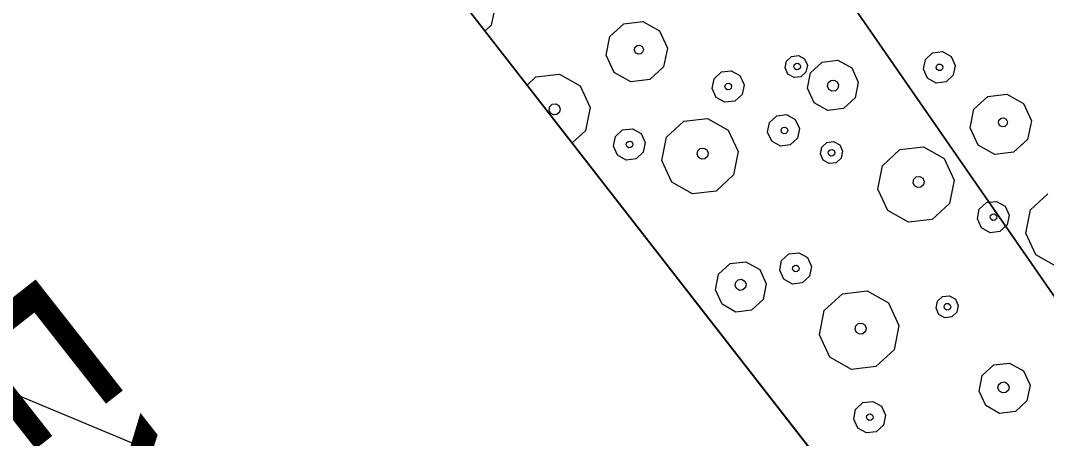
# Model space of a CAD drawing. Header units: metres. Extents: x -2858 to 512, y -1995 to 1252.
# Drawn here: x -557.45 to -552.33, y 393.95 to 396.04 of the extents above; entities that cross this region are included whole.
import ezdxf
from ezdxf.enums import TextEntityAlignment as Align
from ezdxf.lldxf.tags import DXFTag

# ---------------------------------------------------------------- set-up
doc = ezdxf.new("R2010")
doc.units = ezdxf.units.M
for name, color, linetype in [('Calque commun', 7, 'Continuous'), ('Calque11', 7, 'Continuous'), ('Textes', 7, 'Continuous')]:
    doc.layers.add(name, color=color, linetype=linetype)
doc.styles.add('Arial23', font='arial.ttf', dxfattribs={"height": 0.589851})
tags = doc.linetypes.add('HIDDENX2', pattern=[0.75, 0.5, -0.25]).pattern_tags.tags
tags[6:7] = [DXFTag(74, 4), DXFTag(75, 0), DXFTag(340, '0'), DXFTag(46, 1.0), DXFTag(50, 0.0), DXFTag(44, 0.0), DXFTag(45, 0.0)]
tags[4:5] = [DXFTag(74, 4), DXFTag(75, 0), DXFTag(340, '0'), DXFTag(46, 1.0), DXFTag(50, 0.0), DXFTag(44, 0.0), DXFTag(45, 0.0)]

# ---------------------------------------------------------------- blocks, each defined once
blk = doc.blocks.new('geometrebondepartleger')
at = {"layer": 'Calque11', "color": 7, "linetype": 'Continuous', "lineweight": 9}
blk.add_line((150.3457, 147.4392, 79), (130.1803, 35.9078, 79), dxfattribs=at)
blk = doc.blocks.new('pattern')
at = {"layer": 'Calque commun', "color": 54, "linetype": 'Continuous', "lineweight": 9}
for p, q in [((69.202, 81.8253), (69.2335, 81.8979)), ((69.2335, 81.8979), (69.3016, 81.9381)), ((69.3016, 81.9381), (69.3804, 81.9306)), ((69.3804, 81.9306), (69.4397, 81.8782)), ((69.4397, 81.8782), (69.4569, 81.801)), ((69.2192, 81.7481), (69.202, 81.8253)), ((69.3025, 81.8094), (69.3094, 81.8253)), ((69.3062, 81.7925), (69.3025, 81.8094)), ((69.3192, 81.7811), (69.3062, 81.7925)), ((69.3094, 81.8253), (69.3243, 81.8341)), ((69.3243, 81.8341), (69.3415, 81.8325)), ((69.3513, 81.7882), (69.3364, 81.7794)), ((69.3415, 81.8325), (69.3545, 81.821)), ((69.3582, 81.8041), (69.3513, 81.7882)), ((69.3545, 81.821), (69.3582, 81.8041)), ((69.4569, 81.801), (69.4254, 81.7284)), ((69.2785, 81.6957), (69.2192, 81.7481)), ((69.3364, 81.7794), (69.3192, 81.7811)), ((69.3573, 81.6882), (69.2785, 81.6957)), ((69.4254, 81.7284), (69.3573, 81.6882)), ((68.7043, 81.6008), (68.7301, 81.485)), ((68.7301, 81.485), (68.6829, 81.3761)), ((69.827, 81.4602), (69.8696, 81.4853)), ((69.8696, 81.4853), (69.9188, 81.4806)), ((69.9188, 81.4806), (69.9559, 81.4479)), ((69.8074, 81.4148), (69.827, 81.4602)), ((69.9559, 81.4479), (69.9666, 81.3996)), ((69.1763, 81.3653), (69.2061, 81.3829)), ((69.2061, 81.3829), (69.2405, 81.3796)), ((69.2405, 81.3796), (69.2665, 81.3567)), ((69.8181, 81.3666), (69.8074, 81.4148)), ((69.8696, 81.4097), (69.8737, 81.4192)), ((69.8718, 81.3996), (69.8696, 81.4097)), ((69.8796, 81.3927), (69.8718, 81.3996)), ((69.8737, 81.4192), (69.8826, 81.4245)), ((69.8899, 81.3917), (69.8796, 81.3927)), ((69.8826, 81.4245), (69.893, 81.4235)), ((69.8989, 81.397), (69.8899, 81.3917)), ((69.893, 81.4235), (69.9007, 81.4166)), ((69.903, 81.4065), (69.8989, 81.397)), ((69.9007, 81.4166), (69.903, 81.4065)), ((69.9666, 81.3996), (69.947, 81.3543)), ((68.5807, 81.3158), (68.4626, 81.3271)), ((68.6829, 81.3761), (68.5807, 81.3158)), ((69.1625, 81.3336), (69.1763, 81.3653)), ((69.17, 81.2998), (69.1625, 81.3336)), ((69.2003, 81.3307), (69.2044, 81.3403)), ((69.2026, 81.3206), (69.2003, 81.3307)), ((69.2044, 81.3403), (69.2134, 81.3455)), ((69.2134, 81.3455), (69.2237, 81.3446)), ((69.2237, 81.3446), (69.2315, 81.3377)), ((69.2337, 81.3275), (69.2296, 81.318)), ((69.2315, 81.3377), (69.2337, 81.3275)), ((69.2665, 81.3567), (69.274, 81.323)), ((69.8552, 81.3338), (69.8181, 81.3666)), ((69.9044, 81.3291), (69.8552, 81.3338)), ((69.947, 81.3543), (69.9044, 81.3291)), ((68.6709, 81.2543), (68.7135, 81.2794)), ((68.7135, 81.2794), (68.7627, 81.2747)), ((68.7627, 81.2747), (68.7998, 81.242)), ((69.196, 81.2769), (69.17, 81.2998)), ((69.2304, 81.2736), (69.196, 81.2769)), ((69.2103, 81.3137), (69.2026, 81.3206)), ((69.2207, 81.3127), (69.2103, 81.3137)), ((69.2296, 81.318), (69.2207, 81.3127)), ((69.2602, 81.2912), (69.2304, 81.2736)), ((69.274, 81.323), (69.2602, 81.2912)), ((69.448, 81.211), (69.5544, 81.2738)), ((69.5544, 81.2738), (69.6775, 81.2621)), ((68.6512, 81.2089), (68.6709, 81.2543)), ((68.7998, 81.242), (68.8105, 81.1937)), ((69.6775, 81.2621), (69.7701, 81.1803)), ((68.662, 81.1607), (68.6512, 81.2089)), ((68.7134, 81.2038), (68.7176, 81.2133)), ((68.7157, 81.1937), (68.7134, 81.2038)), ((68.7235, 81.1868), (68.7157, 81.1937)), ((68.7176, 81.2133), (68.7265, 81.2186)), ((68.7338, 81.1858), (68.7235, 81.1868)), ((68.7265, 81.2186), (68.7368, 81.2176)), ((68.7428, 81.1911), (68.7338, 81.1858)), ((68.7368, 81.2176), (68.7446, 81.2107)), ((68.7469, 81.2006), (68.7428, 81.1911)), ((68.7446, 81.2107), (68.7469, 81.2006)), ((68.8105, 81.1937), (68.7909, 81.1484)), ((69.3988, 81.0976), (69.448, 81.211)), ((69.7701, 81.1803), (69.797, 81.0597)), ((68.6991, 81.1279), (68.662, 81.1607)), ((68.7483, 81.1232), (68.6991, 81.1279)), ((68.7909, 81.1484), (68.7483, 81.1232)), ((68.246, 81.0223), (68.3277, 81.0705)), ((68.3277, 81.0705), (68.4222, 81.0615)), ((69.4257, 80.9769), (69.3988, 81.0976)), ((69.56, 81.0819), (69.5669, 81.0977)), ((69.5638, 81.065), (69.56, 81.0819)), ((69.5669, 81.0977), (69.5818, 81.1065)), ((69.5818, 81.1065), (69.5991, 81.1049)), ((69.5991, 81.1049), (69.612, 81.0934)), ((69.6158, 81.0765), (69.6089, 81.0607)), ((69.612, 81.0934), (69.6158, 81.0765)), ((68.2082, 80.9352), (68.246, 81.0223)), ((68.4222, 81.0615), (68.4934, 80.9987)), ((69.5768, 81.0535), (69.5638, 81.065)), ((69.594, 81.0519), (69.5768, 81.0535)), ((69.6089, 81.0607), (69.594, 81.0519)), ((69.797, 81.0597), (69.7478, 80.9463)), ((68.4934, 80.9987), (68.514, 80.9061)), ((68.7235, 80.9324), (68.8257, 80.9927)), ((68.8257, 80.9927), (68.9438, 80.9814)), ((68.9438, 80.9814), (69.0328, 80.9029)), ((69.5184, 80.8951), (69.4257, 80.9769)), ((68.2289, 80.8425), (68.2082, 80.9352)), ((68.3244, 80.9238), (68.3299, 80.9365)), ((68.3274, 80.9103), (68.3244, 80.9238)), ((68.3299, 80.9365), (68.3419, 80.9436)), ((68.3419, 80.9436), (68.3556, 80.9422)), ((68.3556, 80.9422), (68.366, 80.9331)), ((68.369, 80.9196), (68.3635, 80.9069)), ((68.366, 80.9331), (68.369, 80.9196)), ((68.6763, 80.8235), (68.7235, 80.9324)), ((69.7478, 80.9463), (69.6414, 80.8834)), ((68.3378, 80.9011), (68.3274, 80.9103)), ((68.3516, 80.8998), (68.3378, 80.9011)), ((68.3635, 80.9069), (68.3516, 80.8998)), ((68.514, 80.9061), (68.4763, 80.819)), ((69.0328, 80.9029), (69.0586, 80.7871)), ((69.6414, 80.8834), (69.5184, 80.8951)), ((68.3, 80.7797), (68.2289, 80.8425)), ((68.4763, 80.819), (68.3945, 80.7707)), ((68.7021, 80.7077), (68.6763, 80.8235)), ((68.8216, 80.8093), (68.8285, 80.8251)), ((68.8285, 80.8251), (68.8434, 80.8339)), ((68.8434, 80.8339), (68.8606, 80.8323)), ((68.8606, 80.8323), (68.8736, 80.8209)), ((68.8736, 80.8209), (68.8773, 80.804)), ((68.3945, 80.7707), (68.3, 80.7797)), ((68.8254, 80.7924), (68.8216, 80.8093)), ((68.8383, 80.7809), (68.8254, 80.7924)), ((68.8556, 80.7793), (68.8383, 80.7809)), ((68.8705, 80.7881), (68.8556, 80.7793)), ((68.8773, 80.804), (68.8705, 80.7881)), ((69.0586, 80.7871), (69.0114, 80.6782)), ((69.5204, 80.6894), (69.563, 80.7146)), ((69.563, 80.7146), (69.6122, 80.7099)), ((68.7911, 80.6291), (68.7021, 80.7077)), ((69.0114, 80.6782), (68.9092, 80.6179)), ((69.5007, 80.6441), (69.5204, 80.6894)), ((69.6122, 80.7099), (69.6492, 80.6772)), ((69.6492, 80.6772), (69.66, 80.6289)), ((68.9092, 80.6179), (68.7911, 80.6291)), ((69.5115, 80.5958), (69.5007, 80.6441)), ((69.5629, 80.6389), (69.567, 80.6485)), ((69.5652, 80.6288), (69.5629, 80.6389)), ((69.573, 80.6219), (69.5652, 80.6288)), ((69.567, 80.6485), (69.576, 80.6537)), ((69.5833, 80.621), (69.573, 80.6219)), ((69.576, 80.6537), (69.5863, 80.6528)), ((69.5922, 80.6262), (69.5833, 80.621)), ((69.5863, 80.6528), (69.5941, 80.6459)), ((69.5964, 80.6358), (69.5922, 80.6262)), ((69.5941, 80.6459), (69.5964, 80.6358)), ((69.66, 80.6289), (69.6403, 80.5835)), ((69.7354, 80.5791), (69.8036, 80.6193)), ((69.8036, 80.6193), (69.8823, 80.6118)), ((69.8823, 80.6118), (69.9416, 80.5594)), ((68.2939, 80.555), (68.3364, 80.5801)), ((68.3364, 80.5801), (68.3857, 80.5754)), ((68.3857, 80.5754), (68.4227, 80.5427)), ((69.5485, 80.5631), (69.5115, 80.5958)), ((69.5978, 80.5584), (69.5485, 80.5631)), ((69.6403, 80.5835), (69.5978, 80.5584)), ((69.704, 80.5065), (69.7354, 80.5791)), ((69.9416, 80.5594), (69.9588, 80.4822)), ((68.2742, 80.5096), (68.2939, 80.555)), ((68.2849, 80.4614), (68.2742, 80.5096)), ((68.3364, 80.5045), (68.3405, 80.514)), ((68.3405, 80.514), (68.3494, 80.5193)), ((68.3494, 80.5193), (68.3598, 80.5183)), ((68.3598, 80.5183), (68.3676, 80.5114)), ((68.3676, 80.5114), (68.3698, 80.5013)), ((68.4227, 80.5427), (68.4335, 80.4944)), ((69.7212, 80.4293), (69.704, 80.5065)), ((69.8038, 80.505), (69.8187, 80.5138)), ((69.8187, 80.5138), (69.836, 80.5122)), ((69.836, 80.5122), (69.8489, 80.5007)), ((68.322, 80.4286), (68.2849, 80.4614)), ((68.3386, 80.4944), (68.3364, 80.5045)), ((68.3464, 80.4875), (68.3386, 80.4944)), ((68.3568, 80.4865), (68.3464, 80.4875)), ((68.3657, 80.4918), (68.3568, 80.4865)), ((68.3698, 80.5013), (68.3657, 80.4918)), ((68.4335, 80.4944), (68.4138, 80.4491)), ((69.797, 80.4891), (69.8038, 80.505)), ((69.8007, 80.4722), (69.797, 80.4891)), ((69.8137, 80.4608), (69.8007, 80.4722)), ((69.8309, 80.4591), (69.8137, 80.4608)), ((69.8458, 80.4679), (69.8309, 80.4591)), ((69.8527, 80.4838), (69.8458, 80.4679)), ((69.8489, 80.5007), (69.8527, 80.4838)), ((69.9588, 80.4822), (69.9273, 80.4096)), ((68.3712, 80.4239), (68.322, 80.4286)), ((68.4138, 80.4491), (68.3712, 80.4239)), ((68.9744, 80.3897), (68.9882, 80.4214)), ((68.9882, 80.4214), (69.018, 80.439)), ((69.018, 80.439), (69.0524, 80.4357)), ((69.0524, 80.4357), (69.0784, 80.4128)), ((69.0784, 80.4128), (69.0859, 80.379)), ((69.7805, 80.3769), (69.7212, 80.4293)), ((69.9273, 80.4096), (69.8592, 80.3694)), ((68.9819, 80.3559), (68.9744, 80.3897)), ((69.0079, 80.333), (68.9819, 80.3559)), ((69.0138, 80.3869), (69.018, 80.3964)), ((69.0161, 80.3768), (69.0138, 80.3869)), ((69.0239, 80.3699), (69.0161, 80.3768)), ((69.018, 80.3964), (69.0269, 80.4017)), ((69.0342, 80.3689), (69.0239, 80.3699)), ((69.0269, 80.4017), (69.0373, 80.4007)), ((69.0432, 80.3742), (69.0342, 80.3689)), ((69.0373, 80.4007), (69.045, 80.3939)), ((69.0473, 80.3837), (69.0432, 80.3742)), ((69.045, 80.3939), (69.0473, 80.3837)), ((69.0859, 80.379), (69.0721, 80.3473)), ((69.8592, 80.3694), (69.7805, 80.3769)), ((69.0423, 80.3297), (69.0079, 80.333)), ((69.0721, 80.3473), (69.0423, 80.3297)), ((68.648, 80.1778), (68.6794, 80.2504)), ((68.6794, 80.2504), (68.7476, 80.2906)), ((68.7476, 80.2906), (68.8263, 80.2831)), ((68.8263, 80.2831), (68.8856, 80.2307)), ((68.8856, 80.2307), (68.9028, 80.1535)), ((69.0472, 80.1847), (69.0897, 80.2099)), ((69.0897, 80.2099), (69.139, 80.2052)), ((69.139, 80.2052), (69.176, 80.1725)), ((68.6652, 80.1006), (68.648, 80.1778)), ((68.7482, 80.1701), (68.7551, 80.186)), ((68.752, 80.1532), (68.7482, 80.1701)), ((68.7649, 80.1418), (68.752, 80.1532)), ((68.7551, 80.186), (68.77, 80.1948)), ((68.77, 80.1948), (68.7872, 80.1931)), ((68.7971, 80.1489), (68.7822, 80.1401)), ((68.7872, 80.1931), (68.8002, 80.1817)), ((68.804, 80.1648), (68.7971, 80.1489)), ((68.8002, 80.1817), (68.804, 80.1648)), ((68.9028, 80.1535), (68.8714, 80.0809)), ((69.0275, 80.1394), (69.0472, 80.1847)), ((69.0884, 80.1372), (69.0925, 80.1467)), ((69.0925, 80.1467), (69.1015, 80.152)), ((69.1015, 80.152), (69.1118, 80.151)), ((69.1118, 80.151), (69.1196, 80.1441)), ((69.176, 80.1725), (69.1868, 80.1242)), ((68.7245, 80.0482), (68.6652, 80.1006)), ((68.7822, 80.1401), (68.7649, 80.1418)), ((69.0383, 80.0911), (69.0275, 80.1394)), ((69.0907, 80.127), (69.0884, 80.1372)), ((69.0984, 80.1202), (69.0907, 80.127)), ((69.1088, 80.1192), (69.0984, 80.1202)), ((69.1177, 80.1245), (69.1088, 80.1192)), ((69.1218, 80.134), (69.1177, 80.1245)), ((69.1196, 80.1441), (69.1218, 80.134)), ((69.1868, 80.1242), (69.1671, 80.0788)), ((68.8032, 80.0407), (68.7245, 80.0482)), ((68.8714, 80.0809), (68.8032, 80.0407)), ((69.0753, 80.0584), (69.0383, 80.0911)), ((69.1245, 80.0537), (69.0753, 80.0584)), ((69.1671, 80.0788), (69.1245, 80.0537)), ((69.3376, 80.0339), (69.4397, 80.0943)), ((69.4397, 80.0943), (69.5579, 80.083)), ((69.5579, 80.083), (69.6468, 80.0045)), ((68.772, 79.9721), (68.7858, 80.0039)), ((68.7858, 80.0039), (68.8156, 80.0215)), ((68.8156, 80.0215), (68.85, 80.0182)), ((68.85, 80.0182), (68.876, 79.9953)), ((68.876, 79.9953), (68.8835, 79.9615)), ((69.2903, 79.9251), (69.3376, 80.0339)), ((69.6468, 80.0045), (69.6726, 79.8886)), ((68.7795, 79.9384), (68.772, 79.9721)), ((68.8077, 79.9718), (68.8118, 79.9813)), ((68.8099, 79.9616), (68.8077, 79.9718)), ((68.8177, 79.9548), (68.8099, 79.9616)), ((68.8118, 79.9813), (68.8207, 79.9866)), ((68.828, 79.9538), (68.8177, 79.9548)), ((68.8207, 79.9866), (68.8311, 79.9856)), ((68.837, 79.9591), (68.828, 79.9538)), ((68.8311, 79.9856), (68.8388, 79.9787)), ((68.8411, 79.9686), (68.837, 79.9591)), ((68.8388, 79.9787), (68.8411, 79.9686)), ((68.8835, 79.9615), (68.8697, 79.9298)), ((68.8055, 79.9155), (68.7795, 79.9384)), ((68.8399, 79.9122), (68.8055, 79.9155)), ((68.8697, 79.9298), (68.8399, 79.9122)), ((69.3161, 79.8092), (69.2903, 79.9251)), ((69.4356, 79.9109), (69.4425, 79.9267)), ((69.4394, 79.894), (69.4356, 79.9109)), ((69.4524, 79.8825), (69.4394, 79.894)), ((69.4425, 79.9267), (69.4574, 79.9355)), ((69.4574, 79.9355), (69.4746, 79.9339)), ((69.4746, 79.9339), (69.4876, 79.9224)), ((69.4914, 79.9055), (69.4845, 79.8897)), ((69.4876, 79.9224), (69.4914, 79.9055)), ((69.0691, 79.8329), (69.1117, 79.858)), ((69.1117, 79.858), (69.1609, 79.8533)), ((69.1609, 79.8533), (69.198, 79.8206)), ((69.4696, 79.8809), (69.4524, 79.8825)), ((69.4845, 79.8897), (69.4696, 79.8809)), ((69.6726, 79.8886), (69.6254, 79.7798)), ((69.0494, 79.7875), (69.0691, 79.8329)), ((69.1116, 79.7824), (69.1158, 79.7919)), ((69.1158, 79.7919), (69.1247, 79.7972)), ((69.1247, 79.7972), (69.135, 79.7962)), ((69.135, 79.7962), (69.1428, 79.7893)), ((69.1428, 79.7893), (69.1451, 79.7792)), ((69.198, 79.8206), (69.2087, 79.7723)), ((69.4051, 79.7307), (69.3161, 79.8092)), ((69.0602, 79.7393), (69.0494, 79.7875)), ((69.0972, 79.7065), (69.0602, 79.7393)), ((69.1139, 79.7723), (69.1116, 79.7824)), ((69.1217, 79.7654), (69.1139, 79.7723)), ((69.132, 79.7644), (69.1217, 79.7654)), ((69.1409, 79.7697), (69.132, 79.7644)), ((69.1451, 79.7792), (69.1409, 79.7697)), ((69.2087, 79.7723), (69.189, 79.727)), ((69.6254, 79.7798), (69.5232, 79.7195)), ((69.1465, 79.7018), (69.0972, 79.7065)), ((69.189, 79.727), (69.1465, 79.7018)), ((69.5232, 79.7195), (69.4051, 79.7307)), ((69.5937, 79.6126), (69.6134, 79.6579)), ((69.6134, 79.6579), (69.656, 79.6831)), ((69.656, 79.6831), (69.7052, 79.6784)), ((69.7052, 79.6784), (69.7423, 79.6456)), ((69.7423, 79.6456), (69.753, 79.5974)), ((69.6045, 79.5643), (69.5937, 79.6126)), ((69.6559, 79.6074), (69.6601, 79.617)), ((69.6582, 79.5973), (69.6559, 79.6074)), ((69.666, 79.5904), (69.6582, 79.5973)), ((69.6601, 79.617), (69.669, 79.6222)), ((69.6763, 79.5894), (69.666, 79.5904)), ((69.669, 79.6222), (69.6793, 79.6212)), ((69.6853, 79.5947), (69.6763, 79.5894)), ((69.6793, 79.6212), (69.6871, 79.6144)), ((69.6894, 79.6042), (69.6853, 79.5947)), ((69.6871, 79.6144), (69.6894, 79.6042)), ((69.753, 79.5974), (69.7334, 79.552)), ((69.6416, 79.5316), (69.6045, 79.5643)), ((69.6908, 79.5269), (69.6416, 79.5316)), ((69.7334, 79.552), (69.6908, 79.5269)), ((69.1885, 79.4259), (69.2702, 79.4742)), ((69.2702, 79.4742), (69.3647, 79.4652)), ((69.3647, 79.4652), (69.4359, 79.4024)), ((69.1507, 79.3388), (69.1885, 79.4259)), ((69.4359, 79.4024), (69.4565, 79.3097)), ((69.666, 79.336), (69.7682, 79.3963)), ((69.7682, 79.3963), (69.858, 79.3878)), ((69.1713, 79.2462), (69.1507, 79.3388)), ((69.2669, 79.3275), (69.2724, 79.3402)), ((69.2699, 79.3139), (69.2669, 79.3275)), ((69.2724, 79.3402), (69.2844, 79.3472)), ((69.2844, 79.3472), (69.2981, 79.3459)), ((69.2981, 79.3459), (69.3085, 79.3367)), ((69.3085, 79.3367), (69.3115, 79.3232)), ((69.6188, 79.2271), (69.666, 79.336)), ((69.2803, 79.3048), (69.2699, 79.3139)), ((69.2941, 79.3035), (69.2803, 79.3048)), ((69.306, 79.3105), (69.2941, 79.3035)), ((69.3115, 79.3232), (69.306, 79.3105)), ((69.4565, 79.3097), (69.4188, 79.2226)), ((69.2425, 79.1833), (69.1713, 79.2462)), ((69.6446, 79.1113), (69.6188, 79.2271)), ((69.7641, 79.2129), (69.771, 79.2288)), ((69.771, 79.2288), (69.7859, 79.2376)), ((69.7859, 79.2376), (69.8031, 79.2359)), ((69.8031, 79.2359), (69.8161, 79.2245)), ((69.8161, 79.2245), (69.8198, 79.2076)), ((69.337, 79.1743), (69.2425, 79.1833)), ((69.4188, 79.2226), (69.337, 79.1743)), ((69.7679, 79.196), (69.7641, 79.2129)), ((69.7808, 79.1846), (69.7679, 79.196)), ((69.798, 79.1829), (69.7808, 79.1846)), ((69.813, 79.1917), (69.798, 79.1829)), ((69.8198, 79.2076), (69.813, 79.1917)), ((69.7336, 79.0328), (69.6446, 79.1113)), ((69.7928, 79.0271), (69.7336, 79.0328)), ((69.6219, 78.654), (69.6901, 78.6942)), ((69.6901, 78.6942), (69.7319, 78.6902))]:
    blk.add_line(p, q, dxfattribs=at)
at = {"layer": 'Calque commun', "color": 7, "linetype": 'Continuous', "lineweight": 9}
mesh = blk.add_polyface(dxfattribs=at)
corners = [(70.8497, 113.5412), (53.8349, 19.1692), (74.7282, 106.3237), (76.0435, 113.5984), (74.769, 106.1763), (58.8077, 18.2701), (114.1703, 105.207), (114.1703, 98.5387)]
mesh.append_faces([[corners[k] for k in face] for face in [(3, 4, 6)]], dxfattribs={"vtx0": -1, "vtx1": -1, "color": 7})
mesh.append_faces([[corners[k] for k in face] for face in [(3, 2, 4)]], dxfattribs={"vtx0": -1, "vtx2": -1, "color": 7})
mesh.append_faces([[corners[k] for k in face] for face in [(5, 2, 1)]], dxfattribs={"vtx1": -1, "color": 7})
mesh.append_faces([[corners[k] for k in face] for face in [(0, 1, 2), (3, 0, 2)]], dxfattribs={"vtx1": -1, "vtx2": -1, "color": 7})
mesh.append_faces([[corners[k] for k in face] for face in [(4, 7, 6)]], dxfattribs={"vtx2": -1, "color": 7})

msp = doc.modelspace()

# ---------------------------------------------------------------- linework, layer by layer
at = {"layer": 'Calque commun', "color": 3, "linetype": 'HIDDENX2', "lineweight": 18, "extrusion": (0, 0, -1)}
msp.add_arc((494.5277, 544.1418), 162.6468, 258.823451, 321.396966, dxfattribs=at)
msp.add_arc((494.5277, 544.1418), 162.6468, 258.823451, 321.396966, dxfattribs=at)
msp.add_arc((494.5277, 544.1418), 162.6468, 258.823451, 321.396966, dxfattribs=at)

# ---------------------------------------------------------------- block references
at = {"layer": 'Calque commun', "color": 0, "linetype": 'ByBlock', "lineweight": -2, "rotation": 228.1617603435354}
for name, p in [('geometrebondepartleger', (-528.8356, 560.3039)), ('pattern', (-567.2453, 500.4263))]:
    msp.add_blockref(name, p, dxfattribs=at)

# ---------------------------------------------------------------- texts
at = {"layer": 'Textes', "color": 5, "linetype": 'ByBlock', "lineweight": -2, "style": 'Arial23'}
msp.add_text('HAIE EXISTANTE DU STADE', height=0.966411, rotation=308.1618, dxfattribs=at).set_placement((-560.6112, 396.8275), align=Align.BOTTOM_LEFT)

doc.saveas('drawing.dxf')
